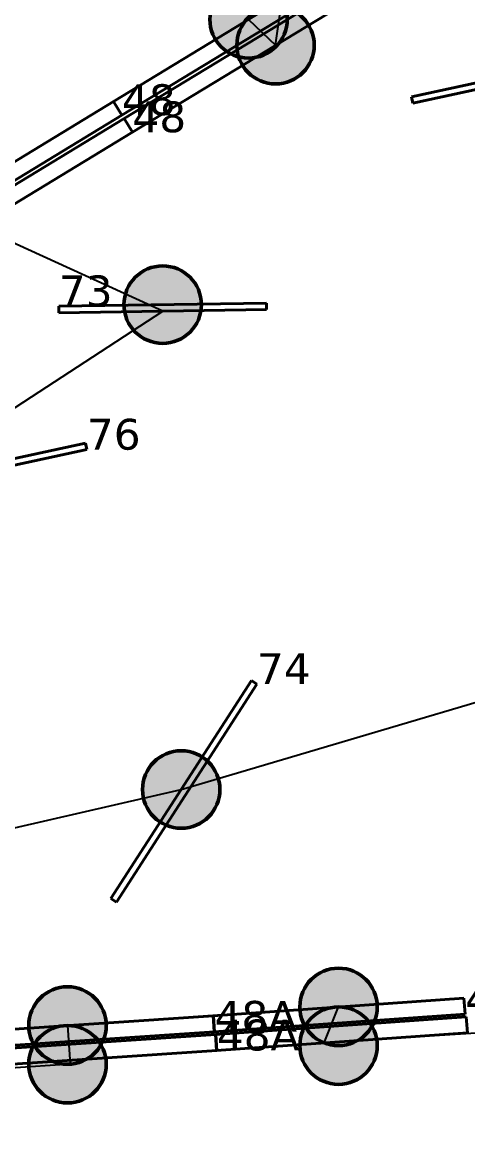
# Model space of a CAD drawing. Header units: millimetres. Extents: x -243740 to 150609, y -473655 to -165121.
# Drawn here: x 12859 to 15462, y -368895 to -362383 of the extents above; entities that cross this region are included whole.
import ezdxf

# ---------------------------------------------------------------- set-up
doc = ezdxf.new("R2010")
doc.units = ezdxf.units.MM
doc.linetypes.add('Штрих', pattern=[6.35, 3.175, -3.175])
for name, color, linetype in [('_Гр.ЩД-1C.10.4.I7.5', 6, 'Continuous'), ('_Гр.ЩД-1C.10.4.I7.6', 6, 'Continuous'), ('Вставка', 252, 'Continuous')]:
    doc.layers.add(name, color=color, linetype=linetype)
for name, color, linetype, lineweight in [('_освещение_dali', 3, 'Continuous', 50), ('A-ANNO-DIMS', 7, 'Continuous', 9), ('DLX_FL1_LUM 122', 1, 'Continuous', 40), ('DLX_FL1_LUM 222', 5, 'Continuous', 40), ('DLX_LUM 12', 5, 'Continuous', 40), ('DLX_LUM 14', 5, 'Continuous', 40), ('DLX_LUM 4', 5, 'Continuous', 40), ('DLX_LUM 6', 5, 'Continuous', 40), ('DLX_LUM 9', 5, 'Continuous', 40), ('АР_монолит', 252, 'Continuous', 50)]:
    doc.layers.add(name, color=color, linetype=linetype, lineweight=lineweight)
doc.styles.add('GOST 2.304', font='')
doc.styles.add('TableTextStyle', font='')
doc.styles.get('GOST 2.304').set_extended_font_data('GOST Common')
doc.styles.get('TableTextStyle').set_extended_font_data('VERDANA.TTF')
doc.linetypes.add('Truba', pattern='A,3e-05,[4,MSH_7,S=1,R=0,X=0,Y=0],-3.022072', length=3.022102)
doc.dimstyles.new('М-200', dxfattribs={"dimtxt": 400, "dimasz": 160, "dimexe": 200, "dimexo": 400, "dimgap": 50, "dimtad": 1, "dimdec": 0, "dimzin": 0, "dimdsep": 46, "dimtxsty": 'GOST 2.304', "dimblk": 'ARCHTICK', "dimcen": 180, "dimdle": 200, "dimadec": 0, "dimazin": 0, "dimtfac": 1, "dimtdec": 0, "dimtmove": 1, "dimatfit": 0, "dimfxl": 1, "dimtolj": 1, "dimtzin": 0, "dimarcsym": 0})

# ---------------------------------------------------------------- blocks, each defined once
blk = doc.blocks.new('_ArchTick')
at = {"color": 0, "linetype": 'ByBlock', "const_width": 0.15}
blk.add_lwpolyline([(-0.5, -0.5), (0.5, 0.5)], dxfattribs=at)
blk = doc.blocks.new('*D46')
at = {"layer": 'A-ANNO-DIMS', "color": 0, "lineweight": -2, "transparency": 16777216}
blk.add_arc((-165703.8, -113309.3), 107894.2, 269.999998, 325.999999, dxfattribs=at)
at = {"layer": 'Defpoints', "color": 0, "lineweight": 30, "transparency": 16777216}
for p in [(-165703.8, -113309.3), (-165703.8, -113309.3), (-75741.3, -173989.8), (-131171, -215527.9), (-165703.8, -221903.3)]:
    blk.add_point(p, dxfattribs=at)
at = {"layer": 'A-ANNO-DIMS', "color": 0, "lineweight": -2, "transparency": 16777216, "xscale": 160, "yscale": 160, "zscale": 160}
for p, rotation in [((-76255.4, -173643), 55.99999895826774), ((-165703.8, -221203.5), 179.9999981265246)]:
    blk.add_blockref('_ArchTick', p, dxfattribs=dict(at, rotation=rotation))
at = {"layer": 'A-ANNO-DIMS', "color": 0, "transparency": 16777216, "insert": (-114299.5, -207822), "char_height": 400, "attachment_point": 5, "rotation": 28.54122, "style": 'GOST 2.304'}
blk.add_mtext('\\A1;56,0%%D', dxfattribs=at)
blk = doc.blocks.new('A$Caabd1818')
at = {"layer": 'DLX_FL1_LUM 122'}
for points in [[(9423.1, 34676.7, 0), (11096.2, 35693.9, 0)], [(11096.2, 35693.9, 0), (9423.1, 34676.7, 0)], [(11096.2, 35693.9, 0), (9423.1, 34676.7, 0)], [(9423.1, 34676.7, 0), (11096.2, 35693.9, 0)], [(11145, 35613.6, 0), (9471.9, 34596.4, 0)], [(9471.9, 34596.4, 0), (11145, 35613.6, 0)], [(9471.9, 34596.4, 0), (11145, 35613.6, 0)], [(11145, 35613.6, 0), (9471.9, 34596.4, 0)], [(9483.9, 34576.8, 0), (11157, 35593.9, 0)], [(11157, 35593.9, 0), (9483.9, 34576.8, 0)], [(11157, 35593.9, 0), (9483.9, 34576.8, 0)], [(9483.9, 34576.8, 0), (11157, 35593.9, 0)], [(11205.8, 35513.6, 0), (9532.7, 34496.4, 0)], [(9532.7, 34496.4, 0), (11205.8, 35513.6, 0)], [(9532.7, 34496.4, 0), (11205.8, 35513.6, 0)], [(11205.8, 35513.6, 0), (9532.7, 34496.4, 0)], [(9423.1, 34676.7, 0), (9423.1, 34676.7, 0)], [(9471.9, 34596.4, 0), (9423.1, 34676.7, 0)], [(9423.1, 34676.7, 0), (9423.1, 34676.7, 0)], [(9423.1, 34676.7, 0), (9471.9, 34596.4, 0)], [(9423.1, 34676.7, 0), (9471.9, 34596.4, 0)], [(9471.9, 34596.4, 0), (9423.1, 34676.7, 0)], [(9471.9, 34596.4, 0), (9471.9, 34596.4, 0)], [(9471.9, 34596.4, 0), (9471.9, 34596.4, 0)], [(9483.9, 34576.8, 0), (9483.9, 34576.8, 0)], [(9532.7, 34496.4, 0), (9483.9, 34576.8, 0)], [(9483.9, 34576.8, 0), (9483.9, 34576.8, 0)], [(9483.9, 34576.8, 0), (9532.7, 34496.4, 0)], [(9483.9, 34576.8, 0), (9532.7, 34496.4, 0)], [(9532.7, 34496.4, 0), (9483.9, 34576.8, 0)], [(9532.7, 34496.4, 0), (9532.7, 34496.4, 0)], [(9532.7, 34496.4, 0), (9532.7, 34496.4, 0)], [(8052.5, 29202.6, 0), (10006.1, 29333.7, 0)], [(10006.1, 29333.7, 0), (8052.5, 29202.6, 0)], [(10006.1, 29333.7, 0), (8052.5, 29202.6, 0)], [(8052.5, 29202.6, 0), (10006.1, 29333.7, 0)], [(10006.1, 29333.7, 0), (10006.1, 29333.7, 0)], [(10006.1, 29333.7, 0), (10012.4, 29239.9, 0)], [(10012.4, 29239.9, 0), (10006.1, 29333.7, 0)], [(10006.1, 29333.7, 0), (10006.1, 29333.7, 0)], [(10012.4, 29239.9, 0), (10006.1, 29333.7, 0)], [(10006.1, 29333.7, 0), (10012.4, 29239.9, 0)], [(10012.4, 29239.9, 0), (8058.8, 29108.8, 0)], [(8058.8, 29108.8, 0), (10012.4, 29239.9, 0)], [(8058.8, 29108.8, 0), (10012.4, 29239.9, 0)], [(10012.4, 29239.9, 0), (8058.8, 29108.8, 0)], [(10012.4, 29239.9, 0), (10012.4, 29239.9, 0)], [(10012.4, 29239.9, 0), (10012.4, 29239.9, 0)], [(8066, 29093.8, 0), (10019.6, 29224.9, 0)], [(10019.6, 29224.9, 0), (8066, 29093.8, 0)], [(10019.6, 29224.9, 0), (8066, 29093.8, 0)], [(8066, 29093.8, 0), (10019.6, 29224.9, 0)], [(10019.6, 29224.9, 0), (10019.6, 29224.9, 0)], [(10019.6, 29224.9, 0), (10025.9, 29131.1, 0)], [(10025.9, 29131.1, 0), (10019.6, 29224.9, 0)], [(10019.6, 29224.9, 0), (10019.6, 29224.9, 0)], [(10025.9, 29131.1, 0), (10019.6, 29224.9, 0)], [(10019.6, 29224.9, 0), (10025.9, 29131.1, 0)], [(10025.9, 29131.1, 0), (8072.3, 29000, 0)], [(8072.3, 29000, 0), (10025.9, 29131.1, 0)], [(8072.3, 29000, 0), (10025.9, 29131.1, 0)], [(10025.9, 29131.1, 0), (8072.3, 29000, 0)], [(10025.9, 29131.1, 0), (10025.9, 29131.1, 0)], [(10025.9, 29131.1, 0), (10025.9, 29131.1, 0)]]:
    blk.add_polyline3d(points, dxfattribs=at)
at = {"layer": 'DLX_FL1_LUM 222'}
for points in [[(7750, 33659.6, 0), (9423.1, 34676.8, 0)], [(9423.1, 34676.8, 0), (7750, 33659.6, 0)], [(9423.1, 34676.8, 0), (7750, 33659.6, 0)], [(7750, 33659.6, 0), (9423.1, 34676.8, 0)], [(9423.1, 34676.8, 0), (9423.1, 34676.8, 0)], [(9423.1, 34676.8, 0), (9471.9, 34596.4, 0)], [(9471.9, 34596.4, 0), (9423.1, 34676.8, 0)], [(9423.1, 34676.8, 0), (9423.1, 34676.8, 0)], [(9471.9, 34596.4, 0), (9423.1, 34676.8, 0)], [(9423.1, 34676.8, 0), (9471.9, 34596.4, 0)], [(9471.9, 34596.4, 0), (7798.9, 33579.3, 0)], [(7798.9, 33579.3, 0), (9471.9, 34596.4, 0)], [(7798.9, 33579.3, 0), (9471.9, 34596.4, 0)], [(9471.9, 34596.4, 0), (7798.9, 33579.3, 0)], [(9471.9, 34596.4, 0), (9471.9, 34596.4, 0)], [(9471.9, 34596.4, 0), (9471.9, 34596.4, 0)], [(7810.8, 33559.6, 0), (9483.9, 34576.8, 0)], [(9483.9, 34576.8, 0), (7810.8, 33559.6, 0)], [(9483.9, 34576.8, 0), (7810.8, 33559.6, 0)], [(7810.8, 33559.6, 0), (9483.9, 34576.8, 0)], [(9483.9, 34576.8, 0), (9483.9, 34576.8, 0)], [(9483.9, 34576.8, 0), (9532.7, 34496.5, 0)], [(9532.7, 34496.5, 0), (9483.9, 34576.8, 0)], [(9483.9, 34576.8, 0), (9483.9, 34576.8, 0)], [(9532.7, 34496.5, 0), (9483.9, 34576.8, 0)], [(9483.9, 34576.8, 0), (9532.7, 34496.5, 0)], [(9532.7, 34496.5, 0), (7859.7, 33479.3, 0)], [(7859.7, 33479.3, 0), (9532.7, 34496.5, 0)], [(7859.7, 33479.3, 0), (9532.7, 34496.5, 0)], [(9532.7, 34496.5, 0), (7859.7, 33479.3, 0)], [(9532.7, 34496.5, 0), (9532.7, 34496.5, 0)], [(9532.7, 34496.5, 0), (9532.7, 34496.5, 0)]]:
    blk.add_polyline3d(points, dxfattribs=at)
at = {"layer": 'DLX_LUM 12'}
for points in [[(9407.4, 30018.3, 0), (10228.5, 31292.7, 0)], [(10228.5, 31292.7, 0), (9407.4, 30018.3, 0)], [(10228.5, 31292.7, 0), (9407.4, 30018.3, 0)], [(9407.4, 30018.3, 0), (10228.5, 31292.7, 0)], [(10260.4, 31272.1, 0), (9439.4, 29997.7, 0)], [(9439.4, 29997.7, 0), (10260.4, 31272.1, 0)], [(9439.4, 29997.7, 0), (10260.4, 31272.1, 0)], [(10260.4, 31272.1, 0), (9439.4, 29997.7, 0)], [(10228.5, 31292.7, 0), (10228.5, 31292.7, 0)], [(10228.5, 31292.7, 0), (10260.4, 31272.1, 0)], [(10260.4, 31272.1, 0), (10228.5, 31292.7, 0)], [(10228.5, 31292.7, 0), (10228.5, 31292.7, 0)], [(10260.4, 31272.1, 0), (10228.5, 31292.7, 0)], [(10228.5, 31292.7, 0), (10260.4, 31272.1, 0)], [(10260.4, 31272.1, 0), (10260.4, 31272.1, 0)], [(10260.4, 31272.1, 0), (10260.4, 31272.1, 0)], [(9407.4, 30018.3, 0), (9407.4, 30018.3, 0)], [(9439.4, 29997.7, 0), (9407.4, 30018.3, 0)], [(9407.4, 30018.3, 0), (9407.4, 30018.3, 0)], [(9407.4, 30018.3, 0), (9439.4, 29997.7, 0)], [(9407.4, 30018.3, 0), (9439.4, 29997.7, 0)], [(9439.4, 29997.7, 0), (9407.4, 30018.3, 0)], [(9439.4, 29997.7, 0), (9439.4, 29997.7, 0)], [(9439.4, 29997.7, 0), (9439.4, 29997.7, 0)]]:
    blk.add_polyline3d(points, dxfattribs=at)
at = {"layer": 'DLX_LUM 14'}
for points in [[(6899.2, 32168.4, 0), (9258.6, 32678.8, 0)], [(9258.6, 32678.8, 0), (6899.2, 32168.4, 0)], [(9258.6, 32678.8, 0), (6899.2, 32168.4, 0)], [(6899.2, 32168.4, 0), (9258.6, 32678.8, 0)], [(9266.6, 32641.7, 0), (6907.2, 32131.3, 0)], [(6907.2, 32131.3, 0), (9266.6, 32641.7, 0)], [(6907.2, 32131.3, 0), (9266.6, 32641.7, 0)], [(9266.6, 32641.7, 0), (6907.2, 32131.3, 0)], [(9258.6, 32678.8, 0), (9258.6, 32678.8, 0)], [(9258.6, 32678.8, 0), (9266.6, 32641.7, 0)], [(9266.6, 32641.7, 0), (9258.6, 32678.8, 0)], [(9258.6, 32678.8, 0), (9258.6, 32678.8, 0)], [(9266.6, 32641.7, 0), (9258.6, 32678.8, 0)], [(9258.6, 32678.8, 0), (9266.6, 32641.7, 0)], [(9266.6, 32641.7, 0), (9266.6, 32641.7, 0)], [(9266.6, 32641.7, 0), (9266.6, 32641.7, 0)]]:
    blk.add_polyline3d(points, dxfattribs=at)
at = {"layer": 'DLX_LUM 4'}
for points in [[(10004.2, 29333.6, 0), (11470.6, 29436.9, 0)], [(11470.6, 29436.9, 0), (10004.2, 29333.6, 0)], [(11470.6, 29436.9, 0), (10004.2, 29333.6, 0)], [(10004.2, 29333.6, 0), (11470.6, 29436.9, 0)], [(11470.6, 29436.9, 0), (11470.6, 29436.9, 0)], [(11470.6, 29436.9, 0), (11477.2, 29343.1, 0)], [(11477.2, 29343.1, 0), (11470.6, 29436.9, 0)], [(11470.6, 29436.9, 0), (11470.6, 29436.9, 0)], [(11477.2, 29343.1, 0), (11470.6, 29436.9, 0)], [(11470.6, 29436.9, 0), (11477.2, 29343.1, 0)], [(10010.8, 29239.8, 0), (10004.2, 29333.6, 0)], [(10004.2, 29333.6, 0), (10004.2, 29333.6, 0)], [(10004.2, 29333.6, 0), (10010.8, 29239.8, 0)], [(10004.2, 29333.6, 0), (10004.2, 29333.6, 0)], [(10004.2, 29333.6, 0), (10010.8, 29239.8, 0)], [(10010.8, 29239.8, 0), (10004.2, 29333.6, 0)], [(11477.2, 29343.1, 0), (10010.8, 29239.8, 0)], [(10010.8, 29239.8, 0), (11477.2, 29343.1, 0)], [(10010.8, 29239.8, 0), (11477.2, 29343.1, 0)], [(11477.2, 29343.1, 0), (10010.8, 29239.8, 0)], [(10017.8, 29224.8, 0), (11484.1, 29328.1, 0)], [(11484.1, 29328.1, 0), (10017.8, 29224.8, 0)], [(11484.1, 29328.1, 0), (10017.8, 29224.8, 0)], [(10017.8, 29224.8, 0), (11484.1, 29328.1, 0)], [(11477.2, 29343.1, 0), (11477.2, 29343.1, 0)], [(11477.2, 29343.1, 0), (11477.2, 29343.1, 0)], [(11484.1, 29328.1, 0), (11484.1, 29328.1, 0)], [(11484.1, 29328.1, 0), (11490.7, 29234.3, 0)], [(11490.7, 29234.3, 0), (11484.1, 29328.1, 0)], [(11484.1, 29328.1, 0), (11484.1, 29328.1, 0)], [(11490.7, 29234.3, 0), (11484.1, 29328.1, 0)], [(11484.1, 29328.1, 0), (11490.7, 29234.3, 0)], [(10010.8, 29239.8, 0), (10010.8, 29239.8, 0)], [(10010.8, 29239.8, 0), (10010.8, 29239.8, 0)], [(10024.4, 29131, 0), (10017.8, 29224.8, 0)], [(10017.8, 29224.8, 0), (10017.8, 29224.8, 0)], [(10017.8, 29224.8, 0), (10024.4, 29131, 0)], [(10017.8, 29224.8, 0), (10017.8, 29224.8, 0)], [(10017.8, 29224.8, 0), (10024.4, 29131, 0)], [(10024.4, 29131, 0), (10017.8, 29224.8, 0)], [(11490.7, 29234.3, 0), (10024.4, 29131, 0)], [(10024.4, 29131, 0), (11490.7, 29234.3, 0)], [(10024.4, 29131, 0), (11490.7, 29234.3, 0)], [(11490.7, 29234.3, 0), (10024.4, 29131, 0)], [(11490.7, 29234.3, 0), (11490.7, 29234.3, 0)], [(11490.7, 29234.3, 0), (11490.7, 29234.3, 0)], [(10024.4, 29131, 0), (10024.4, 29131, 0)], [(10024.4, 29131, 0), (10024.4, 29131, 0)]]:
    blk.add_polyline3d(points, dxfattribs=at)
at = {"layer": 'DLX_LUM 6'}
for points in [[(9102.7, 33479.4, 0), (10316.6, 33498.4, 0)], [(10316.6, 33498.4, 0), (9102.7, 33479.4, 0)], [(10316.6, 33498.4, 0), (9102.7, 33479.4, 0)], [(9102.7, 33479.4, 0), (10316.6, 33498.4, 0)], [(9103.3, 33441.4, 0), (9102.7, 33479.4, 0)], [(9102.7, 33479.4, 0), (9102.7, 33479.4, 0)], [(9102.7, 33479.4, 0), (9103.3, 33441.4, 0)], [(9102.7, 33479.4, 0), (9102.7, 33479.4, 0)], [(9102.7, 33479.4, 0), (9103.3, 33441.4, 0)], [(9103.3, 33441.4, 0), (9102.7, 33479.4, 0)], [(10316.6, 33498.4, 0), (10316.6, 33498.4, 0)], [(10316.6, 33498.4, 0), (10317.2, 33460.4, 0)], [(10317.2, 33460.4, 0), (10316.6, 33498.4, 0)], [(10316.6, 33498.4, 0), (10316.6, 33498.4, 0)], [(10317.2, 33460.4, 0), (10316.6, 33498.4, 0)], [(10316.6, 33498.4, 0), (10317.2, 33460.4, 0)], [(10317.2, 33460.4, 0), (9103.3, 33441.4, 0)], [(9103.3, 33441.4, 0), (10317.2, 33460.4, 0)], [(9103.3, 33441.4, 0), (10317.2, 33460.4, 0)], [(10317.2, 33460.4, 0), (9103.3, 33441.4, 0)], [(9103.3, 33441.4, 0), (9103.3, 33441.4, 0)], [(9103.3, 33441.4, 0), (9103.3, 33441.4, 0)], [(10317.2, 33460.4, 0), (10317.2, 33460.4, 0)], [(10317.2, 33460.4, 0), (10317.2, 33460.4, 0)]]:
    blk.add_polyline3d(points, dxfattribs=at)
at = {"layer": 'DLX_LUM 9'}
for points in [[(11164.2, 34703.9, 0), (12055.6, 34896.7, 0)], [(12055.6, 34896.7, 0), (11164.2, 34703.9, 0)], [(12055.6, 34896.7, 0), (11164.2, 34703.9, 0)], [(11164.2, 34703.9, 0), (12055.6, 34896.7, 0)], [(12063.7, 34859.5, 0), (11172.3, 34666.7, 0)], [(11172.3, 34666.7, 0), (12063.7, 34859.5, 0)], [(11172.3, 34666.7, 0), (12063.7, 34859.5, 0)], [(12063.7, 34859.5, 0), (11172.3, 34666.7, 0)], [(11172.3, 34666.7, 0), (11164.2, 34703.9, 0)], [(11164.2, 34703.9, 0), (11164.2, 34703.9, 0)], [(11164.2, 34703.9, 0), (11172.3, 34666.7, 0)], [(11164.2, 34703.9, 0), (11164.2, 34703.9, 0)], [(11164.2, 34703.9, 0), (11172.3, 34666.7, 0)], [(11172.3, 34666.7, 0), (11164.2, 34703.9, 0)], [(11172.3, 34666.7, 0), (11172.3, 34666.7, 0)], [(11172.3, 34666.7, 0), (11172.3, 34666.7, 0)]]:
    blk.add_polyline3d(points, dxfattribs=at)
blk = doc.blocks.new('A$Cab2378fa')
at = {"lineweight": 25, "true_color": 0xfff5f5}
h = blk.add_hatch(color=7, dxfattribs=at)
h.dxf.hatch_style = 1
h.paths.add_polyline_path([(0, 0), (-141.6, -170.3, 0.174923), (3, -222.4, 0.197808), (162.3, -156.8)])
h.paths.add_polyline_path([(-163.2, 157.6), (0, 0), (147.8, 177.8, 0.175398), (3, 230.2, 0.209014)])
at = {"lineweight": 25}
h = blk.add_hatch(color=0, dxfattribs=at)
h.paths.add_polyline_path([(162.3, -156.8, 0.442338), (147.8, 177.8), (0, 0)])
h.paths.add_polyline_path([(-141.6, -170.3), (0, 0), (-163.2, 157.6, 0.430096)])
blk.add_circle((3, 3.9), 226.3)
blk = doc.blocks.new('Оси200')
at = {"layer": 'A-ANNO-DIMS'}
dim = blk.add_angular_dim_2l(base=(-131171, -215527.9), line1=((-165703.8, -113309.3), (-75741.3, -173989.8)), line2=((-165703.8, -113309.3), (-165703.8, -221903.3)), text='56,0%%D', dimstyle='М-200', override={"dimadec": 2, "dimtmove": 2}, dxfattribs=at)
dim.commit()
dim.dimension.update_dxf_attribs({"geometry": '*D46', "text_midpoint": (-114299.5, -207822), "dimtype": 130})
blk = doc.blocks.new('A$C010e0e93')
at = {"layer": 'A-ANNO-DIMS'}
blk.add_blockref('Оси200', (404603.7, 213803.6), dxfattribs=at)

msp = doc.modelspace()

# ---------------------------------------------------------------- block references
at = {"layer": '_освещение_dali', "color": 1, "ltscale": 100}
for p in [(14178.1, -362369.7), (14336, -362520.7), (13120.1, -368249.2), (13120.1, -368475.5)]:
    msp.add_blockref('A$Cab2378fa', p, dxfattribs=at)

# ---------------------------------------------------------------- next in the draw order: block references
at = {"layer": 'Вставка', "linetype": 'Truba', "lineweight": 30, "ltscale": 100}
msp.add_blockref('A$C010e0e93', (-234640, -397437.2), dxfattribs=at)

# ---------------------------------------------------------------- next in the draw order: linework, layer by layer
at = {"layer": '_Гр.ЩД-1C.10.4.I7.5', "ltscale": 100}
for points in [[(7537, -366405), (5864, -367422.2), (4401.2, -368305.7), (4504.1, -368494.3), (6000.8, -367602.5), (7900.2, -367608.4), (7646.6, -366585.3), (8917, -366585.3), (11059, -367493.9), (13787.6, -366866.3), (16800.3, -365974.9)], [(17196.4, -368182.8), (14622.5, -368346.5), (14707.1, -368136.6), (13123, -368245.3), (13138.6, -368471.6), (11045.4, -368611.1), (11028.9, -368364), (9031.2, -370202.1), (9556.4, -371013.6), (11188.3, -369422), (12175.3, -369349.6), (17453.1, -369136.9)]]:
    msp.add_lwpolyline(points, dxfattribs=at)
at = {"layer": '_Гр.ЩД-1C.10.4.I7.6', "ltscale": 100}
for points in [[(9752.2, -361437.2), (10235.9, -363372.4), (10858, -364335.9), (10989.9, -364552.8), (12048.6, -365135.3), (13679.9, -364070.9), (12595.9, -363576.4), (12596, -363350.1), (10590, -362046.6)], [(14181, -362365.8), (14338.9, -362516.8), (14479.9, -361540.9)]]:
    msp.add_lwpolyline(points, dxfattribs=at)

# ---------------------------------------------------------------- next in the draw order: block references
at = {"layer": '_освещение_dali', "color": 5, "ltscale": 100}
for p in [(13676.4, -364036.8), (13784.7, -366870.2), (14704.1, -368140.5), (14704.1, -368366.8)]:
    msp.add_blockref('A$Cab2378fa', p, dxfattribs=at)
at = {"layer": 'Defpoints', "linetype": 'Truba', "ltscale": 100}
msp.add_blockref('A$Caabd1818', (3969.7, -397521.8), dxfattribs=at)

# ---------------------------------------------------------------- next in the draw order: texts
at = {"layer": '_освещение_dali', "color": 143, "true_color": 0x77b4be, "style": 'TableTextStyle'}
for s, p in [('48', (13441.6, -362925.4)), ('48', (13502.4, -363025.3)), ('73', (13072.4, -364042.4)), ('76', (13236.3, -364880.1))]:
    msp.add_text(s, height=180, dxfattribs=at).set_placement(p)
at = {"layer": '_освещение_dali', "color": 132, "true_color": 0x32c8d4, "style": 'TableTextStyle'}
for s, p in [('74', (14230.1, -366249.7)), ('47', (15446.8, -368178.7)), ('48А', (13982.1, -368281.9)), ('48А', (13995.6, -368390.7))]:
    msp.add_text(s, height=180, dxfattribs=at).set_placement(p)

doc.saveas('drawing.dxf')
